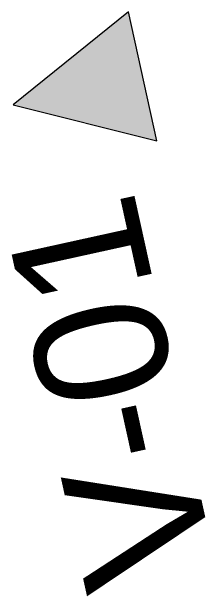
# Model space of a CAD drawing. Header units: millimetres. Extents: x 776525 to 792409, y -93045 to -59003.
# Drawn here: x 787531 to 787970, y -93045 to -91721 of the extents above; entities that cross this region are included whole.
import ezdxf

# ---------------------------------------------------------------- set-up
doc = ezdxf.new("R2010")
doc.units = ezdxf.units.MM
doc.header["$MEASUREMENT"] = 0
doc.layers.add('Marker - Elevation', color=7, linetype='Continuous')
doc.layers.add('Marker - Elevation_Pen_No__1', color=7, linetype='Continuous', lineweight=13)
doc.styles.add('GENERATED_STYLE_1', font='')
doc.styles.get('GENERATED_STYLE_1').set_extended_font_data('Arial')

msp = doc.modelspace()

# ---------------------------------------------------------------- hatches: boundary and pattern name
at = {"layer": 'Marker - Elevation', "linetype": 'Continuous', "lineweight": 0, "true_color": 0x000000}
msp.add_hatch(color=18, dxfattribs=at).paths.add_polyline_path([(787860.2, -92013.5), (787795.7, -91720.6), (787535, -91931.6)])

# ---------------------------------------------------------------- linework, layer by layer
at = {"layer": 'Marker - Elevation_Pen_No__1', "color": 7, "linetype": 'Continuous', "lineweight": 13, "flags": 128}
msp.add_lwpolyline([(787860.2, -92013.5), (787795.7, -91720.6), (787535, -91931.6)], close=True, dxfattribs=at)

# ---------------------------------------------------------------- texts
at = {"layer": 'Marker - Elevation_Pen_No__1', "color": 7, "lineweight": 13, "insert": (787809, -92117), "char_height": 300, "attachment_point": 9, "rotation": 102.42, "style": 'GENERATED_STYLE_1'}
msp.add_mtext('\\A1;{\\pqr;\\pt0;\\fArial|b0|i0|c0|p34;V-01}', dxfattribs=at)

doc.saveas('drawing.dxf')
